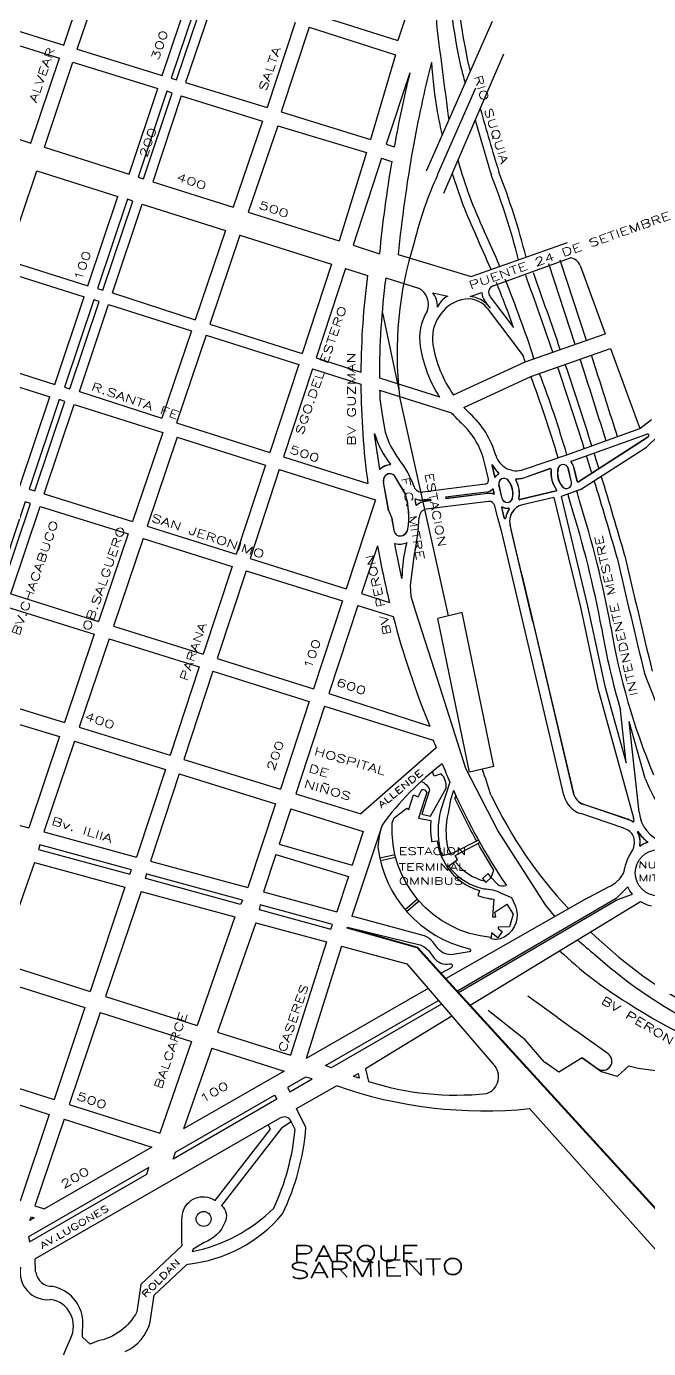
# Model space of a CAD drawing. Header units: millimetres. Extents: x 4374322 to 4409026, y 6503580 to 6534206.
# Drawn here: x 4387822 to 4388599, y 6523167 to 6524819 of the extents above; entities that cross this region are included whole.
import ezdxf

# ---------------------------------------------------------------- set-up
doc = ezdxf.new("R2010")
doc.units = ezdxf.units.MM
doc.linetypes.add('HIDDEN2', pattern=[0.1875, 0.125, -0.0625])
for name, color, linetype in [('FERROCARRIL', 252, 'VÍAS'), ('LINEA CALLE', 252, 'Continuous'), ('NOMBRE BARRIO', 8, 'Continuous'), ('NOMBRE CALLE', 252, 'Continuous'), ('RIO', 252, 'Continuous')]:
    doc.layers.add(name, color=color, linetype=linetype)
doc.styles.add('ROMANS', font='romans')
doc.styles.add('S1', font='ROMANS')
doc.linetypes.add('VÍAS', pattern='A,3.81,[130,ltypeshp.shx,S=6.35,R=0,X=0,Y=0],3.81', length=7.62)

msp = doc.modelspace()

# ---------------------------------------------------------------- linework, layer by layer
at = {"layer": 'FERROCARRIL', "ltscale": 0.3, "transparency": 33554687}
for p, q in [((4388403.9, 6524824.7), (4388321.2, 6524637.9)), ((4388418.1, 6524784.2), (4388343, 6524609.9)), ((4388335.5, 6524633.1), (4388383.4, 6524742.1)), ((4388266.5, 6524461), (4388287.3, 6524362.4)), ((4388349.1, 6524082.1), (4388287.9, 6524357.4)), ((4388366.4, 6524086.2), (4388336, 6524079)), ((4388406, 6523894), (4388366.4, 6524086.2)), ((4388375.5, 6523886.8), (4388336, 6524079)), ((4388406, 6523894), (4388375.5, 6523886.8))]:
    msp.add_line(p, q, dxfattribs=at)
for centre, radius, start, end in [((4388752.3, 6524441.2), 458.8, 155.2874, 166.4432), ((4388743.7, 6524410.2), 458.9, 162.4183, 186.6095), ((4387677, 6523634.6), 758.9, 17.1281, 19.7095), ((4388904, 6524096.9), 555.6, 205.4476, 223.2093), ((4388932.1, 6524103.7), 581, 221.8011, 221.8327), ((4388932.1, 6524103.7), 581, 225.7713, 240.7493)]:
    msp.add_arc(centre, radius, start, end, dxfattribs=at)
at = {"layer": 'LINEA CALLE', "transparency": 33554687}
for p, q in [((4387868.3, 6524795.4), (4387904.8, 6524904.5)), ((4387885.2, 6524790.2), (4387921.8, 6524899.1)), ((4387991.4, 6524757.5), (4388027.5, 6524865.2)), ((4388057, 6524855.7), (4388020.6, 6524748.6)), ((4388304.5, 6524857.7), (4388285.8, 6524800.9)), ((4387757.1, 6524829.6), (4387868.3, 6524795.4)), ((4388157.3, 6524823.5), (4388122.3, 6524717.3)), ((4388180.6, 6524834.4), (4388285.8, 6524800.9)), ((4387751.8, 6524813.7), (4387862.9, 6524779.2)), ((4388175.1, 6524817.8), (4388140.2, 6524711.8)), ((4388175.1, 6524817.8), (4388282.8, 6524783.3)), ((4387885.2, 6524790.2), (4387991.4, 6524757.5)), ((4387827.3, 6524673), (4387862.9, 6524779.2)), ((4387844.2, 6524667.7), (4387879.8, 6524773.9)), ((4387879.8, 6524773.9), (4387985.8, 6524741)), ((4388282.8, 6524783.3), (4388251.7, 6524677.5)), ((4388300.7, 6524760.5), (4388271.4, 6524671.4)), ((4387950, 6524634.1), (4387985.8, 6524741)), ((4388020.6, 6524748.6), (4388122.3, 6524717.3)), ((4388014.9, 6524731.9), (4387979.4, 6524624.7)), ((4388014.9, 6524731.9), (4388116.7, 6524700.3)), ((4387715.9, 6524708.4), (4387827.3, 6524673)), ((4388140.2, 6524711.8), (4388251.7, 6524677.5)), ((4388116.7, 6524700.3), (4388080.2, 6524592.7)), ((4388136, 6524694.3), (4388098.9, 6524586.8)), ((4388136, 6524694.3), (4388246.8, 6524661.2)), ((4387844.2, 6524667.7), (4387950, 6524634.1)), ((4388246.8, 6524661.2), (4388212.7, 6524550.6)), ((4388271.4, 6524671.4), (4388281.3, 6524668.4)), ((4388265.6, 6524653.9), (4388229.9, 6524545.2)), ((4388265.6, 6524653.9), (4388278.1, 6524650.1)), ((4387797.1, 6524526.7), (4387834.4, 6524638.3)), ((4387834.4, 6524638.3), (4387935.7, 6524606.2)), ((4387979.4, 6524624.7), (4388080.2, 6524592.7)), ((4387898.3, 6524494.7), (4387935.7, 6524606.2)), ((4387929.2, 6524485.7), (4387966.4, 6524596.5)), ((4387966.4, 6524596.5), (4388070.4, 6524563.6)), ((4388098.9, 6524586.8), (4388212.7, 6524550.6)), ((4388070.4, 6524563.6), (4388032.6, 6524452.2)), ((4388088.4, 6524557.9), (4388050.8, 6524446.5)), ((4388088.4, 6524557.9), (4388203.1, 6524521.6)), ((4388229.9, 6524545.2), (4388262.8, 6524534.7)), ((4388377.5, 6524506.2), (4388498, 6524548.6)), ((4387797.1, 6524526.7), (4387898.3, 6524494.7)), ((4388286.2, 6524533.8), (4388377.5, 6524506.2)), ((4388425.9, 6524502), (4388501.8, 6524529.7)), ((4388521.7, 6524426.4), (4388488.6, 6524526.6)), ((4387792.5, 6524513), (4387893.7, 6524481)), ((4388203.1, 6524521.6), (4388166.4, 6524409.9)), ((4388220.3, 6524516.2), (4388183.6, 6524404.5)), ((4388220.3, 6524516.2), (4388247.9, 6524507.5)), ((4388507.5, 6524421.4), (4388474.4, 6524521.9)), ((4388513.6, 6524520), (4388544.9, 6524434.5)), ((4388270.7, 6524504.5), (4388311.7, 6524491.8)), ((4388405.2, 6524494.6), (4388425.9, 6524502)), ((4387856.9, 6524371.4), (4387893.7, 6524481)), ((4387929.2, 6524485.7), (4388032.6, 6524452.2)), ((4388329.6, 6524485.9), (4388348.4, 6524481.8)), ((4388376.4, 6524481.2), (4388390.9, 6524486.4)), ((4388401.2, 6524481), (4388430.5, 6524442.4)), ((4387887.8, 6524362.4), (4387924.3, 6524471.3)), ((4387924.3, 6524471.3), (4388027.9, 6524438.5)), ((4388397.5, 6524466.5), (4388442.6, 6524407.1)), ((4388401.2, 6524466.9), (4388401, 6524466.8)), ((4388050.8, 6524446.5), (4388166.4, 6524409.9)), ((4388027.9, 6524438.5), (4387990.9, 6524329.1)), ((4388046.1, 6524432.7), (4388009.1, 6524323.3)), ((4388046.1, 6524432.7), (4388161.9, 6524396.1)), ((4388445, 6524399.6), (4388544.9, 6524434.5)), ((4388452.1, 6524381.4), (4388551.6, 6524416.2)), ((4388551.6, 6524416.2), (4388588.2, 6524316.2)), ((4387755.8, 6524403.4), (4387856.9, 6524371.4)), ((4388161.9, 6524396.1), (4388125.8, 6524286.4)), ((4388183.6, 6524404.5), (4388239.6, 6524386.8)), ((4388355.6, 6524358.2), (4388445, 6524399.6)), ((4388518.7, 6524387.4), (4388513.6, 6524402.9)), ((4388533, 6524392.1), (4388527.8, 6524407.9)), ((4387750.5, 6524387.7), (4387850.7, 6524356)), ((4388179, 6524390.7), (4388142.9, 6524281)), ((4388179, 6524390.7), (4388239.6, 6524371.5)), ((4388368.3, 6524342.7), (4388452.1, 6524381.4)), ((4387887.8, 6524362.4), (4387990.9, 6524329.1)), ((4387813.2, 6524244.3), (4387850.7, 6524356)), ((4387843.9, 6524234.6), (4387881.4, 6524346.3)), ((4387881.4, 6524346.3), (4387991.9, 6524311.3)), ((4388263.4, 6524352.8), (4388266.8, 6524330.7)), ((4388266.8, 6524330.7), (4388270.1, 6524311.7)), ((4387991.9, 6524311.3), (4387954.1, 6524200)), ((4388009.1, 6524323.3), (4388125.8, 6524286.4)), ((4388497.2, 6524283.4), (4388588.2, 6524316.2)), ((4388576.1, 6524311.9), (4388575.8, 6524311.8)), ((4388010.2, 6524305.5), (4387972.6, 6524194.2)), ((4388010.2, 6524305.5), (4388120.6, 6524270.6)), ((4388502.8, 6524275.6), (4388597.1, 6524309.3)), ((4388502.9, 6524275.4), (4388597.2, 6524309.2)), ((4388598.9, 6524305.7), (4388511.5, 6524249.5)), ((4388518, 6524253.9), (4388583.3, 6524295.9)), ((4388518.1, 6524253.7), (4388583.4, 6524295.8)), ((4388583.3, 6524295.9), (4388598.8, 6524305.9)), ((4388583.4, 6524295.8), (4388598.9, 6524305.7)), ((4388142.9, 6524281), (4388248.3, 6524247.7)), ((4388443, 6524265), (4388497.2, 6524283.4)), ((4388514, 6524239.9), (4388596.7, 6524293)), ((4388120.6, 6524270.6), (4388083.9, 6524159.2)), ((4388137.7, 6524265.2), (4388101.1, 6524153.8)), ((4388137.7, 6524265.2), (4388258, 6524227.2)), ((4388399.2, 6524252.9), (4388394.3, 6524273.7)), ((4388403.3, 6524270.2), (4388406.7, 6524255.7)), ((4388403.5, 6524270.3), (4388406.9, 6524255.8)), ((4388476.3, 6524266.2), (4388446.3, 6524255.6)), ((4388476.4, 6524266), (4388446.4, 6524255.4)), ((4388502.8, 6524249.4), (4388498.8, 6524266.3)), ((4388503, 6524249.4), (4388499, 6524266.3)), ((4388510, 6524250.1), (4388505.9, 6524267.6)), ((4388506, 6524267.7), (4388510.1, 6524250.1)), ((4388416.1, 6524228.9), (4388412.1, 6524245.9)), ((4388416.3, 6524229), (4388412.3, 6524245.9)), ((4388511.4, 6524249.6), (4388518, 6524253.9)), ((4388511.5, 6524249.5), (4388518.1, 6524253.7)), ((4387843.9, 6524234.6), (4387954.1, 6524200)), ((4388483.7, 6524238.2), (4388438.3, 6524227.5)), ((4388483.8, 6524238.1), (4388438.4, 6524227.3)), ((4388481, 6524230.2), (4388441.7, 6524220.9)), ((4388481, 6524230.1), (4388441.7, 6524220.8)), ((4387801.9, 6524109.5), (4387838.6, 6524218.8)), ((4387838.6, 6524218.8), (4387948.9, 6524184.5)), ((4388258, 6524227.2), (4388221.4, 6524116)), ((4388410.3, 6524206), (4388407, 6524219.8)), ((4388418.8, 6524204.4), (4388415.7, 6524217.7)), ((4388419, 6524204.5), (4388415.9, 6524217.8)), ((4388415.8, 6524186.8), (4388410.3, 6524206)), ((4388436.2, 6524152.5), (4388426.1, 6524195.7)), ((4388436.4, 6524152.6), (4388426.2, 6524195.7)), ((4387948.9, 6524184.5), (4387911.8, 6524075.1)), ((4387967.4, 6524178.7), (4387930.4, 6524069.3)), ((4387967.4, 6524178.7), (4388078.9, 6524143.9)), ((4387972.6, 6524194.2), (4388083.9, 6524159.2)), ((4388493.5, 6523858), (4388415.8, 6524186.8)), ((4388454.6, 6524074.7), (4388427.5, 6524189.5)), ((4388454.8, 6524074.7), (4388427.6, 6524189.6)), ((4388260.3, 6524169.8), (4388240.6, 6524110)), ((4388283.5, 6524165.4), (4388282.2, 6524172.4)), ((4388291, 6524128.9), (4388283.5, 6524165.4)), ((4388101.1, 6524153.8), (4388221.4, 6524116)), ((4388078.9, 6524143.9), (4388042.7, 6524034.1)), ((4388096.1, 6524138.6), (4388059.9, 6524028.7)), ((4388096.1, 6524138.6), (4388216.5, 6524101.1)), ((4388440.8, 6524133.3), (4388505.1, 6523860.8)), ((4388440.9, 6524133.3), (4388505.3, 6523860.8)), ((4387801.9, 6524109.5), (4387911.8, 6524075.1)), ((4388216.5, 6524101.1), (4388180.3, 6523991)), ((4388240.6, 6524110), (4388275.4, 6524099)), ((4387796.6, 6524093.5), (4387906.4, 6524059.2)), ((4388235.7, 6524095.1), (4388199.5, 6523985)), ((4388235.7, 6524095.1), (4388279.9, 6524081.3)), ((4387930.4, 6524069.3), (4388042.7, 6524034.1)), ((4387906.4, 6524059.2), (4387869, 6523948.8)), ((4387925, 6524053.4), (4387887.7, 6523943)), ((4387925, 6524053.4), (4388037.5, 6524018.3)), ((4388037.5, 6524018.3), (4388001.3, 6523908.1)), ((4388059.9, 6524028.7), (4388180.3, 6523991)), ((4388054.7, 6524012.9), (4388018.5, 6523902.8)), ((4388054.7, 6524012.9), (4388175.1, 6523975.3)), ((4387759.3, 6523982.6), (4387869, 6523948.8)), ((4388199.5, 6523985), (4388325.7, 6523944.2)), ((4387754.2, 6523964.3), (4387863, 6523931.4)), ((4388175.1, 6523975.3), (4388139, 6523865.7)), ((4388194.3, 6523969.3), (4388158.3, 6523859.8)), ((4388194.3, 6523969.3), (4388330.1, 6523926.9)), ((4388571.3, 6523898.5), (4388564.3, 6523964.5)), ((4388587.7, 6523836.8), (4388575.2, 6523950.1)), ((4387863, 6523931.4), (4387824.4, 6523817.4)), ((4387887.7, 6523943), (4388001.3, 6523908.1)), ((4387881.8, 6523925.5), (4387843.5, 6523812.2)), ((4387881.8, 6523925.5), (4387995.4, 6523890.1)), ((4388333.6, 6523917.1), (4388239.7, 6523834.7)), ((4388018.5, 6523902.8), (4388139, 6523865.7)), ((4387995.4, 6523890.1), (4387959.3, 6523780.6)), ((4388012.6, 6523884.7), (4387976.7, 6523775.8)), ((4388012.6, 6523884.7), (4388132.9, 6523847.1)), ((4388158.3, 6523859.8), (4388239.7, 6523834.7)), ((4387718.4, 6523845.6), (4387824.4, 6523817.4)), ((4388132.9, 6523847.1), (4388098.5, 6523742.6)), ((4388152.2, 6523841.1), (4388137.5, 6523796.8)), ((4388152.2, 6523841.1), (4388242.6, 6523812.9)), ((4388567.1, 6523817.3), (4388514.4, 6523835.1)), ((4388571, 6523828.8), (4388518.2, 6523846.6)), ((4388570.9, 6523828.6), (4388518.2, 6523846.4)), ((4387843.5, 6523812.2), (4387959.3, 6523780.6)), ((4388242.6, 6523812.9), (4388228.7, 6523770.5)), ((4388133.3, 6523783.9), (4388118, 6523737.3)), ((4388133.3, 6523783.9), (4388224.1, 6523756.4)), ((4388137.5, 6523796.8), (4388228.7, 6523770.5)), ((4387831.5, 6523774), (4387787.5, 6523649.1)), ((4387831.5, 6523774), (4387944.6, 6523743.2)), ((4387976.7, 6523775.8), (4388098.5, 6523742.6)), ((4388224.1, 6523756.4), (4388209.5, 6523712.3)), ((4387944.6, 6523743.2), (4387901.2, 6523612.9)), ((4387964.9, 6523737.7), (4387920.6, 6523606.7)), ((4387964.9, 6523737.7), (4388082, 6523705.9)), ((4388118, 6523737.3), (4388209.5, 6523712.3)), ((4388524, 6523730.1), (4388549.8, 6523743.8)), ((4388482.7, 6523706.2), (4388470.4, 6523720.9)), ((4388082, 6523705.9), (4388034.9, 6523570.3)), ((4388108.4, 6523698.7), (4388060.5, 6523562.1)), ((4388108.4, 6523698.7), (4388196.7, 6523674.7)), ((4388196.7, 6523674.7), (4388151.6, 6523533.1)), ((4388215.4, 6523669.6), (4388171.4, 6523529.2)), ((4388215.4, 6523669.6), (4388297, 6523647.4)), ((4387787.5, 6523649.1), (4387901.2, 6523612.9)), ((4388297, 6523647.4), (4388323.6, 6523616.6)), ((4387780.4, 6523629), (4387894.4, 6523592.6)), ((4388323.6, 6523616.6), (4388171.4, 6523529.2)), ((4388323.6, 6523616.6), (4388405.2, 6523522)), ((4387920.6, 6523606.7), (4388034.9, 6523570.3)), ((4388485.5, 6523580.4), (4388448.4, 6523607.1)), ((4387894.4, 6523592.6), (4387856.2, 6523477.7)), ((4387913.8, 6523586.5), (4387875, 6523471.7)), ((4387913.8, 6523586.5), (4388027.9, 6523550.1)), ((4388445.1, 6523552.3), (4388398.8, 6523589.2)), ((4388485.6, 6523580.4), (4388489.6, 6523577.4)), ((4388489.6, 6523577.5), (4388508.1, 6523564.2)), ((4388060.5, 6523562.1), (4388151.6, 6523533.1)), ((4388468.8, 6523525.1), (4388445.1, 6523552.3)), ((4388445.3, 6523552.6), (4388445.3, 6523552.6)), ((4388548.8, 6523534.9), (4388508.1, 6523564.2)), ((4388027.9, 6523550.1), (4387988.2, 6523435.6)), ((4388053.5, 6523542), (4388018.1, 6523441.2)), ((4388053.5, 6523542), (4388143.6, 6523513.3)), ((4388486.9, 6523511.9), (4388469.9, 6523524.1)), ((4388486.9, 6523512.3), (4388516.2, 6523530.4)), ((4388516.2, 6523530.4), (4388535.7, 6523516.3)), ((4388516.2, 6523530), (4388540.8, 6523512.3)), ((4388574.4, 6523520), (4388560.1, 6523506.5)), ((4388574.4, 6523520), (4388586.3, 6523516.9)), ((4387740.2, 6523514.6), (4387856.2, 6523477.7)), ((4388143.6, 6523513.3), (4388018.1, 6523441.2)), ((4388560.1, 6523506.5), (4388540.8, 6523512.3)), ((4388586.3, 6523516.9), (4388647.8, 6523508.7)), ((4388586.3, 6523516.9), (4388647.8, 6523508.7)), ((4387733.7, 6523496.2), (4387850, 6523459.2)), ((4388159.1, 6523466.5), (4388209, 6523495.1)), ((4387875, 6523471.7), (4387988.2, 6523435.6)), ((4387850, 6523459.2), (4387813.9, 6523350.8)), ((4387868.7, 6523453.2), (4387832.2, 6523345)), ((4387868.7, 6523453.2), (4387978.3, 6523418.3)), ((4388450.5, 6523466.5), (4388785.4, 6523091.3)), ((4387978.3, 6523418.3), (4387844, 6523341.2)), ((4387832.2, 6523345), (4387844, 6523341.2)), ((4387833, 6523262.4), (4387832.4, 6523278.9)), ((4387891.5, 6523181), (4387892.3, 6523201.8)), ((4387901.3, 6523172.2), (4387891.5, 6523181)), ((4387911.1, 6523176.1), (4387901.3, 6523172.2))]:
    msp.add_line(p, q, dxfattribs=at)
at = {"layer": 'LINEA CALLE', "linetype": 'HIDDEN2', "transparency": 33554687}
for p, q in [((4388394.4, 6524475.9), (4388401.2, 6524466.9)), ((4388399.9, 6524468.3), (4388401, 6524466.8))]:
    msp.add_line(p, q, dxfattribs=at)
at = {"layer": 'LINEA CALLE', "ltscale": 2, "transparency": 33554687}
for p, q in [((4388256.1, 6524308.9), (4388262.8, 6524265.6)), ((4388256.3, 6524309), (4388262.9, 6524265.6)), ((4388274.3, 6524214), (4388267.8, 6524249.2)), ((4388274.5, 6524214), (4388268, 6524249.2)), ((4388294.6, 6524235.5), (4388282.6, 6524255.9)), ((4388294.8, 6524235.6), (4388282.7, 6524256)), ((4388394.9, 6524246.8), (4388316.9, 6524236.9)), ((4388326.5, 6524228), (4388318.1, 6524227)), ((4388318.1, 6524226.8), (4388326.4, 6524227.9)), ((4388326.4, 6524227.9), (4388326.7, 6524226.2)), ((4388326.5, 6524228), (4388326.9, 6524226.1)), ((4388396.2, 6524236.9), (4388345.6, 6524230.5)), ((4388345.6, 6524230.5), (4388346.1, 6524228.5)), ((4388396.2, 6524236.7), (4388345.7, 6524230.3)), ((4388345.7, 6524230.3), (4388346.1, 6524228.7)), ((4388398, 6524235.2), (4388346.1, 6524228.7)), ((4388398, 6524235.1), (4388346.1, 6524228.5)), ((4388406.4, 6524234.8), (4388405.1, 6524240.3)), ((4388406.5, 6524234.8), (4388405.2, 6524240.4)), ((4388274.9, 6524212.1), (4388278.2, 6524204.3)), ((4388275, 6524212.2), (4388278.3, 6524204.3)), ((4388275, 6524212.2), (4388278.3, 6524204.3)), ((4388326.7, 6524226.2), (4388320, 6524225.4)), ((4388326.9, 6524226.1), (4388320, 6524225.2)), ((4388399.3, 6524225.2), (4388321.3, 6524215.3)), ((4388281.7, 6524187.1), (4388278.8, 6524202.2)), ((4388281.8, 6524187.1), (4388279, 6524202.3))]:
    msp.add_line(p, q, dxfattribs=at)
at = {"layer": 'LINEA CALLE', "transparency": 33554687}
for points in [[(4388009.3, 6524751.9), (4388045.6, 6524859.4), (4388038.9, 6524861.6), (4388002.6, 6524754.2), (4388002.6, 6524754.1), (4388009.3, 6524752)], [(4387968, 6524628.4), (4388003.7, 6524735.4), (4387997, 6524737.6), (4387961.3, 6524630.5), (4387968, 6524628.4)], [(4387917.1, 6524489.2), (4387954.4, 6524600.3), (4387947.8, 6524602.7), (4387910.4, 6524491.2), (4387917.1, 6524489.2)], [(4387875.7, 6524366), (4387912.3, 6524475), (4387905.7, 6524477.2), (4387869, 6524367.9), (4387875.7, 6524366)], [(4388262.8, 6524379.4), (4388337.9, 6524355.7)], [(4388263, 6524364.1), (4388353, 6524335.7)], [(4387869.4, 6524350.1), (4387862.7, 6524352.4), (4387825.2, 6524240.5), (4387831.9, 6524238.4), (4387869.4, 6524350.1)], [(4388588.2, 6524316.2), (4388602.9, 6524327.6)], [(4388596.7, 6524293), (4388610.6, 6524306.4)], [(4388481, 6524230.2), (4388514, 6524092.9), (4388535.5, 6523993.1), (4388580.3, 6523829.8)], [(4388514, 6524239.9), (4388490, 6524231.4)], [(4388490, 6524231.4), (4388523, 6524094.1), (4388544.5, 6523994.2), (4388571.3, 6523898.5)], [(4388470.4, 6523720.9), (4388410.8, 6523814.1), (4388371, 6523891.6), (4388339.1, 6523991.5), (4388308.2, 6524087.3), (4388302.3, 6524106.4), (4388301.6, 6524119.9), (4388306.7, 6524159.2)], [(4388594.8, 6523878.9), (4388575.2, 6523950.1)], [(4388358.3, 6523857.7), (4388357.2, 6523854.1)], [(4388386.6, 6523802), (4388355.5, 6523785.9), (4388340, 6523782), (4388347.5, 6523768.2), (4388360.3, 6523777.6), (4388357.3, 6523782.7), (4388388.4, 6523798.8)], [(4388282.3, 6523783.7), (4388263.4, 6523779.2)], [(4388283.1, 6523780.4), (4388264.1, 6523775.9)], [(4388091.5, 6523727), (4387972.3, 6523759.6), (4387971.7, 6523759.7), (4387969.9, 6523754)], [(4388091.5, 6523727), (4388089, 6523721.5), (4387970.7, 6523753.8), (4387969.9, 6523754)], [(4388112.5, 6523715.1), (4388202.1, 6523690.6), (4388204.1, 6523696.3), (4388113.9, 6523720.9), (4388112.5, 6523715.1)], [(4388310.4, 6523728), (4388295.1, 6523715)], [(4388312.4, 6523725.7), (4388297.1, 6523712.7)], [(4388345.8, 6523629.2), (4388519.9, 6523728)], [(4388376.3, 6523595.8), (4388589.2, 6523725.3)], [(4388340.5, 6523597), (4388202.6, 6523517.4), (4388195.4, 6523520.2), (4388336.5, 6523601.6)], [(4387831.4, 6523329.8), (4387826, 6523326.8), (4387827.5, 6523331.1), (4387831.4, 6523329.8)]]:
    msp.add_lwpolyline(points, dxfattribs=at)
for points in [[(4387789.9, 6524113.3), (4387826.6, 6524222.6), (4387819.9, 6524224.7), (4387783.3, 6524115.4)], [(4387838.5, 6523796.1), (4387836.6, 6523790.4), (4387950.9, 6523759.2), (4387953.1, 6523764.8)], [(4388402.6, 6523755.4), (4388398.6, 6523760.3), (4388391.7, 6523753.9), (4388395.7, 6523749)], [(4388223, 6523693.1), (4388310.3, 6523668.2), (4388345.8, 6523629.2), (4388737.5, 6523200.4), (4388736.1, 6523200.5), (4388345.1, 6523628.6), (4388309.8, 6523667.3), (4388222.7, 6523692.1)], [(4388178.6, 6523503.6), (4388170.5, 6523505.8), (4388148, 6523492.8), (4388150.9, 6523487.6)], [(4388134.5, 6523478.2), (4388004.9, 6523403.4), (4388007.9, 6523412.1), (4388131.6, 6523483.4)], [(4387972.1, 6523384.5), (4387974.7, 6523393), (4387824.1, 6523306.1), (4387825.5, 6523300)]]:
    msp.add_lwpolyline(points, close=True, dxfattribs=at)
for points in [[(4388341.3, 6523897.1, 0.073427), (4388266.1, 6523820.7), (4388228.5, 6523707.1)], [(4388315.2, 6523875.3, -0.21315), (4388325.6, 6523864.4), (4388316, 6523834.3), (4388326.5, 6523831.8), (4388346.1, 6523866.9, 0.225305), (4388340.2, 6523884.7), (4388331.4, 6523881.8), (4388329.1, 6523887.4)], [(4388347.5, 6523768.2, 0.172074), (4388387.9, 6523738.9), (4388385.7, 6523732.6, 0.059186), (4388406, 6523728.1), (4388404.1, 6523706), (4388408.3, 6523706.2), (4388407.2, 6523712), (4388422.2, 6523721.9), (4388429.8, 6523709.3), (4388425.4, 6523693.6), (4388411.3, 6523693.2), (4388411.1, 6523691.7), (4388416.3, 6523687.8), (4388411, 6523680), (4388402.8, 6523686), (4388402.4, 6523680.4, -0.407469), (4388278.8, 6523823.5), (4388281.3, 6523829.7), (4388297.1, 6523842), (4388299.7, 6523840.4), (4388305.6, 6523858.7), (4388311.4, 6523856.1), (4388315.7, 6523865.4, -0.341597), (4388322, 6523861.6), (4388319.2, 6523852.7), (4388311.8, 6523829.2), (4388327.2, 6523826.4), (4388326.8, 6523819.1, 0.053424), (4388328.1, 6523800.4), (4388334.9, 6523801.2, 0.066829), (4388340, 6523782)], [(4388350.7, 6523874.5), (4388339.1, 6523838.5, 0.113828), (4388338.5, 6523790.3, 0.018764), (4388342, 6523782.5)], [(4388355.3, 6523864.1), (4388351.7, 6523852.4), (4388348.7, 6523835.8, 0.110659), (4388348, 6523793.2, 0.02201), (4388351.9, 6523785)], [(4388384.4, 6523800.8, -0.018273), (4388357.2, 6523854.1)], [(4388266.1, 6523820.7, 0.062047), (4388261, 6523793.2, 0.316915), (4388375.2, 6523666.2, -0.82445), (4388375.1, 6523662.3), (4388354.9, 6523659, -0.27304), (4388336, 6523666.5), (4388329.5, 6523674.8, 0.161414), (4388317.4, 6523682.8), (4388228.5, 6523707.1)], [(4388402.6, 6523755.4), (4388405.8, 6523764.6, -0.01174), (4388386.1, 6523797.7, -0.01174)], [(4388349.5, 6523769.6, 0.005617), (4388351, 6523767.5, 0.173952), (4388393.5, 6523740.9, -0.13977), (4388414.9, 6523735.7), (4388428.1, 6523730.3), (4388432.8, 6523719.6, -0.362269), (4388420.1, 6523681.6, -0.202619), (4388402.5, 6523678.4, -0.270441), (4388402.4, 6523680.4)], [(4388357.5, 6523775.6, 0.006079), (4388358.9, 6523773.5, 0.166634), (4388394.1, 6523751)], [(4388402.6, 6523755.4), (4388410.5, 6523746.8, 0.244441), (4388421.4, 6523745.3, 0.091277)], [(4388361.6, 6523611.7), (4388559.6, 6523727.4), (4388579.1, 6523734.2, -0.06441), (4388573.3, 6523743.4), (4388558.6, 6523729.1), (4388360.6, 6523613.4)], [(4388223, 6523693.1), (4388311.7, 6523671.6, -0.168804), (4388324.4, 6523663.4), (4388331.3, 6523654.6, 0.27304), (4388350.2, 6523647.2, -0.949062), (4388352.6, 6523642.5), (4388340.2, 6523635.5)], [(4388353.5, 6523581.9), (4388245.6, 6523516.1), (4388249, 6523500.5, 0.105209), (4388396.9, 6523485.4, 0.559436), (4388405.2, 6523522)], [(4388230.6, 6523506.9), (4388236.1, 6523510.3), (4388237.4, 6523504.4, -0.005095), (4388230.6, 6523506.9)], [(4388028.9, 6523287.8, 0.148658), (4388130.7, 6523342.2, 0.087038), (4388157.5, 6523440.2), (4388152.4, 6523450.5, 0.431118), (4388138.5, 6523454.7), (4387832.4, 6523278.9)], [(4387945.1, 6523162.9, 0.225061), (4387976.4, 6523200), (4387981.2, 6523233.3), (4388021.5, 6523271.1, -0.161734), (4388023.7, 6523272.1, 0.190734), (4388141.7, 6523334.8, 0.091838), (4388171, 6523442.8), (4388159.1, 6523466.5)], [(4388016.4, 6523295.3, -0.049028), (4388016.9, 6523336.6, -0.507641), (4388056.4, 6523352.3), (4388057.6, 6523351.6), (4388126.8, 6523440.9), (4388123.8, 6523446.3)], [(4388152.7, 6523449.8), (4388140.5, 6523442.2), (4388065.3, 6523345.2, -0.36528), (4388069.5, 6523324.2, -0.21616), (4388043.8, 6523299), (4388030.1, 6523291), (4388028.9, 6523287.8)], [(4388016.4, 6523295.3), (4387964.6, 6523246.8), (4387959.7, 6523212.5, -0.223194), (4387911.1, 6523176.1)]]:
    msp.add_lwpolyline(points, format="xyb", dxfattribs=at)
for centre, radius in [((4388611.6, 6523761.1), 29), ((4388043.1, 6523328.6), 9.37)]:
    msp.add_circle(centre, radius, dxfattribs=at)
for centre, radius, start, end in [((4390128.5, 6524959.7), 1799.5, 181.3277, 184.5466), ((4401183.7, 6526415.5), 12948.1, 187.09135, 187.58464), ((4389872.5, 6524382.2), 1593.5, 165.762, 169.7575), ((4388995.9, 6524820.9), 669.7, 184.0052, 189.5295), ((4389872.1, 6524381), 1616.5, 166.4218, 169.7575), ((4388946.2, 6524818.1), 620.1, 190.0324, 192.6149), ((4388893.4, 6524797.7), 552.1, 189.5089, 189.9673), ((4390157.7, 6524342.9), 1881.2, 170.1236, 174.1763), ((4389872.1, 6524381), 1616.5, 170.4165, 174.5423), ((4388893.4, 6524797.7), 552.1, 195.3464, 205.1873), ((4388946.2, 6524818.1), 620.1, 197.1932, 204.791), ((4387135.2, 6523979.5), 1387.2, 22.8779, 24.8644), ((4387135.2, 6523979.5), 1375.6, 22.9074, 24.8727), ((4388499.5, 6524514.8), 15, 20.1112, 81.2391), ((4389235.9, 6524379.1), 996.3, 172.5993, 179.5609), ((4389182.6, 6524384.4), 919.7, 172.498, 180.3109), ((4388408.1, 6524486.4), 8.75, 109.6842, 217.5391), ((4387135.2, 6523979.5), 1375.6, 19.6668, 22.1845), ((4387135.2, 6523979.5), 1387.2, 17.7957, 22.161), ((4388301.1, 6524471.4), 23, 338.2934, 62.5108), ((4388379.1, 6524429.1), 50, 106.0443, 188.9725), ((4388307.5, 6524468.8), 27.9, 358.5354, 37.7153), ((4388360.2, 6524457.6), 26.9, 115.874, 156.9909), ((4388373.6, 6524448.3), 30, 37.2336, 106.0443), ((4388373.6, 6524448.3), 33, 53.7263, 85.2029), ((4388408.1, 6524486.4), 17.2, 180.0234, 217.4512), ((4388379.1, 6524429.1), 66, 149.1757, 188.9725), ((4388476.4, 6524444.4), 164.5, 188.9725, 212.6589), ((4388476.4, 6524444.4), 148.5, 188.9725, 215.5146), ((4387806.5, 6524197.9), 669.6, 17.5282, 18.203), ((4387149.3, 6523887.2), 1393.3, 16.3617, 20.7732), ((4387149.3, 6523887.2), 1404.9, 16.3813, 20.761), ((4367871, 6517755.3), 21686.7, 17.5677, 17.80707), ((4367871, 6517755.3), 21701.7, 17.56926, 17.80707), ((4389235.9, 6524379.1), 996.3, 180.4377, 187.5836), ((4389182.6, 6524384.4), 919.7, 181.2649, 181.9716), ((4388476.4, 6524444.4), 164.5, 221.4037, 227.3848), ((4388476.4, 6524444.4), 148.5, 223.2567, 227.3848), ((4388298, 6524250.5), 115, 16.2729, 47.3854), ((4388298, 6524250.5), 99, 13.2857, 47.3848), ((4388597.8, 6524307.4), 2.01, 303.0431, 109.4158), ((4388597.8, 6524307.4), 1.86, 303.0753, 109.3035), ((4388599.8, 6524303.9), 5.85, 109.6829, 109.7), ((4388434.1, 6524290.3), 26.8, 196.2729, 289.3983), ((4388403.8, 6524270.4), 0.5, 27.7376, 193.2857), ((4388403.8, 6524270.4), 0.35, 27.7376, 193.2857), ((4388434.6, 6524286.5), 34.5, 207.7376, 228.5508), ((4388434.6, 6524286.5), 34.3, 207.7376, 228.5508), ((4388411.2, 6524260.1), 1, 300.2155, 48.5508), ((4388476.6, 6524265.2), 1, 352.0232, 109.3983), ((4388476.6, 6524265.2), 0.85, 352.0232, 109.3983), ((4388511.3, 6524260.4), 34.1, 172.0232, 217.5238), ((4388511.3, 6524260.4), 34, 172.0232, 217.5238), ((4388511.3, 6524260.4), 26, 166.7276, 220.0935), ((4388511.3, 6524260.4), 25.8, 166.7276, 220.0935), ((4388492.5, 6524264.8), 6.66, 13.2857, 166.7276), ((4388492.5, 6524264.8), 6.51, 13.2857, 166.7276), ((4388503.2, 6524274.6), 1, 109.7, 223.4777), ((4388503.2, 6524274.6), 0.85, 109.7, 223.4777), ((4388492.5, 6524264.5), 13.8, 13.2857, 43.4777), ((4388492.5, 6524264.5), 13.9, 13.2857, 43.4777), ((4388407.2, 6524255.8), 0.5, 193.2857, 323.5559), ((4388407.2, 6524255.8), 0.35, 193.2857, 323.5559), ((4388418.6, 6524247.4), 13.8, 120.2155, 143.5559), ((4388418.6, 6524247.4), 13.6, 120.2155, 143.5559), ((4388411.2, 6524260.1), 0.85, 300.2155, 48.5508), ((4388418.6, 6524247.4), 6.64, 40.0935, 193.2857), ((4388418.6, 6524247.4), 6.49, 40.0935, 193.2857), ((4388403.8, 6524235), 25.8, 346.4779, 40.0935), ((4388403.8, 6524235), 26, 346.4779, 40.0935), ((4388434.1, 6524252.5), 1, 89.9829, 210.0613), ((4388434.1, 6524252.5), 0.85, 89.9829, 210.0613), ((4388403.8, 6524235), 34, 349.0475, 30.0613), ((4388403.8, 6524235), 34.1, 349.0475, 30.0613), ((4388434.1, 6524290.3), 36.8, 269.9829, 289.3983), ((4388434.1, 6524290.3), 36.9, 269.9829, 289.4034), ((4388496.5, 6524247.9), 6.64, 220.0935, 13.2857), ((4388496.5, 6524247.9), 6.49, 220.0935, 13.2857), ((4388511, 6524250.4), 1, 193.2857, 302.7501), ((4388511, 6524250.4), 0.85, 193.286, 300.7768), ((4388422.6, 6524230.4), 6.64, 193.2857, 346.4779), ((4388422.6, 6524230.4), 6.49, 193.2857, 346.4779), ((4388438.2, 6524228.3), 1, 169.0475, 283.2857), ((4388438.2, 6524228.3), 0.85, 169.0475, 283.2857), ((4388483.6, 6524239), 0.85, 283.2857, 37.5238), ((4388483.6, 6524239), 1, 283.2857, 37.5238), ((4387149.3, 6523887.2), 1393.3, 13.9395, 14.4331), ((4387149.3, 6523887.2), 1404.9, 13.9547, 14.4756), ((4388416.2, 6524217.8), 0.5, 63.0155, 193.2857), ((4388416.2, 6524217.8), 0.35, 63.0155, 193.2857), ((4388422.6, 6524230.4), 13.6, 243.0155, 276.7241), ((4388422.6, 6524230.4), 13.8, 243.0155, 276.7241), ((4388446.5, 6524200.5), 26.1, 145.1898, 171.0941), ((4388446.5, 6524200.5), 26, 145.1898, 171.0941), ((4388424.3, 6524215.9), 1, 325.1898, 96.7241), ((4388424.3, 6524215.9), 0.85, 325.1898, 96.7241), ((4388446.5, 6524200.5), 21, 103.2857, 193.2857), ((4388446.5, 6524200.5), 20.9, 103.2857, 193.2857), ((4387270.9, 6523832.1), 1291.2, 10.4458, 17.6123), ((4387270.9, 6523832.1), 1302.8, 10.4417, 17.596), ((4388419.8, 6524204.7), 1, 193.2857, 351.0941), ((4388419.8, 6524204.7), 0.85, 193.2857, 351.0941), ((4389372.5, 6524369.9), 1130, 190.1998, 193.8693), ((4389372.5, 6524369.9), 1130, 194.7974, 202.1327), ((4389381.5, 6524207.5), 852.6, 189.536, 196.562), ((4389381.5, 6524207.5), 841, 189.5297, 202.6653), ((4389098.9, 6524199.4), 815.6, 199.5135, 200.249), ((4389098.9, 6524199.4), 815.6, 201.7545, 203.4741), ((4388896.1, 6524009.6), 328.4, 203.4465, 221.3923), ((4389087.9, 6524193.9), 803.3, 204.2358, 213.9438), ((4388524.6, 6523865.4), 32, 193.2857, 251.3489), ((4388524.6, 6523865.4), 20, 193.2857, 251.3489), ((4388524.6, 6523865.4), 19.9, 193.2857, 251.3489), ((4388630, 6523840.5), 42.6, 185.0999, 253.1417), ((4388556.5, 6523786), 33, 57.506, 71.3489), ((4388556.5, 6523786), 45, 59.3938, 71.3489), ((4388556.5, 6523786), 45.1, 59.3938, 71.3489), ((4388580, 6523825.6), 1, 239.3938, 12.0183), ((4388580, 6523825.6), 0.85, 239.3938, 12.0183), ((4388622, 6523834.5), 42.1, 186.5341, 192.0183), ((4388622, 6523834.5), 42, 186.5341, 192.0183), ((4388565.5, 6523800.4), 16, 6.1218, 56.9102), ((4388558.6, 6523799.4), 23, 324.1839, 6.8775), ((4388585.9, 6523812.1), 0.5, 31.8951, 209.7543), ((4388565.5, 6523800.4), 23, 6.2396, 29.7543), ((4388585.9, 6523812.1), 0.35, 31.8951, 209.7543), ((4388565.5, 6523800.4), 23.2, 6.2396, 29.7543), ((4388622, 6523834.5), 42.1, 211.8951, 235.3116), ((4388622, 6523834.5), 42, 211.8951, 235.3116), ((4388558.6, 6523799.4), 30, 351.8034, 6.7915), ((4388558.6, 6523799.4), 30.2, 351.8034, 6.7915), ((4388611.6, 6523761.1), 40.5, 109.7067, 123.9391), ((4388611.6, 6523761.1), 40.4, 109.7067, 123.9391), ((4388597.8, 6523799.6), 0.35, 289.7067, 55.3116), ((4388597.8, 6523799.6), 0.5, 289.7067, 55.3116), ((4388611.6, 6523761.1), 42.4, 144.1839, 171.1791), ((4388588.8, 6523795), 0.5, 171.8034, 303.9391), ((4388588.8, 6523795), 0.35, 171.8034, 303.9391), ((4388542.1, 6523771.9), 28, 312.6523, 351.1791), ((4388531.8, 6523783), 43.1, 294.7769, 312.6523), ((4388542, 6523771.9), 28.1, 317.6218, 326.9964), ((4388590.4, 6523601.1), 145.1, 117.2513, 119.069), ((4388609, 6523754.6), 35.3, 236.0609, 260.072), ((4388781.3, 6523968.7), 397.6, 227.0916, 231.2337), ((4388849.9, 6524046.9), 527, 226.6324, 238.2234), ((4388945.6, 6524122.4), 621.1, 228.2914, 252.868), ((4389005.5, 6524272.6), 800.8, 237.2651, 252.0442), ((4388542.2, 6523525.7), 11.3, 234.2568, 54.2568), ((4388473.6, 6523529.2), 6.3, 221.0412, 234.2568), ((4388394.2, 6524023.3), 559.7, 250.6768, 275.7802), ((4387847.9, 6523261.9), 34.2, 168.9453, 276.6482), ((4387853.7, 6523265.1), 20.7, 188.4264, 271.941), ((4387844.8, 6523197.7), 47.6, 4.9195, 78.3528), ((4387846.8, 6523194.7), 33.6, 332.674, 81.2448), ((4389418.6, 6522499.1), 1685.3, 156.1985, 163.3291)]:
    msp.add_arc(centre, radius, start, end, dxfattribs=at)
at = {"layer": 'LINEA CALLE', "linetype": 'HIDDEN2', "transparency": 33554687}
msp.add_arc((4388373.6, 6524448.3), 33, 37.2336, 53.7263, dxfattribs=at)
at = {"layer": 'LINEA CALLE', "ltscale": 2, "transparency": 33554687}
for centre, radius, start, end in [((4388363.6, 6524337.7), 97, 195.5513, 218.4059), ((4388256.6, 6524309), 0.5, 16.4826, 188.732), ((4388256.6, 6524309), 0.35, 16.4826, 188.732), ((4388361.6, 6524340.1), 109.2, 196.4826, 218.7812), ((4388361.6, 6524340.1), 109, 196.4826, 218.7812), ((4388197.1, 6524205.6), 115.5, 19.1507, 38.4059), ((4388263.3, 6524265.7), 0.5, 188.732, 314.4834), ((4388263.3, 6524265.7), 0.35, 188.732, 314.4834), ((4388277.7, 6524251), 20.2, 93.8648, 134.4834), ((4388277.7, 6524251), 20, 93.8648, 134.4834), ((4388276.3, 6524271.5), 0.5, 273.8648, 38.7812), ((4388276.3, 6524271.5), 0.35, 273.8648, 38.7812), ((4388277.7, 6524251), 10, 154.6193, 190.4619), ((4388277.7, 6524251), 9.85, 154.6193, 190.64), ((4388275.9, 6524251.9), 8, 30.562, 154.6193), ((4388275.9, 6524251.9), 7.85, 30.562, 154.6193), ((4388394.3, 6524251.7), 5.01, 277.2604, 13.4737), ((4388286, 6524230.4), 10, 15.5794, 30.562), ((4388286.2, 6524230.5), 10, 15.5916, 30.562), ((4388197.1, 6524205.6), 102.4, 351.5372, 15.5794), ((4388197.1, 6524205.6), 102.5, 351.5372, 15.5916), ((4388315.6, 6524246.8), 10, 199.1507, 277.2139), ((4388307.9, 6524227.8), 0.5, 67.7697, 191.3272), ((4388307.9, 6524227.8), 0.35, 67.7697, 191.3272), ((4388197.1, 6524205.6), 112.7, 7.6933, 11.3272), ((4388315.6, 6524246.8), 20, 247.7697, 277.2139), ((4388315.6, 6524246.8), 20.1, 247.7697, 277.2139), ((4388394.3, 6524251.7), 15, 277.2139, 312.2242), ((4388394.3, 6524251.7), 15.2, 277.2139, 312.2242), ((4388400.2, 6524218.2), 17.1, 70.4073, 97.2139), ((4388400.2, 6524218.2), 17, 70.4073, 97.2139), ((4388404.7, 6524240.3), 0.5, 13.2857, 132.2242), ((4388404.7, 6524240.3), 0.35, 13.2857, 132.2242), ((4388406, 6524234.7), 0.5, 250.4073, 13.2857), ((4388406, 6524234.7), 0.35, 250.4073, 13.2857), ((4388283.2, 6524215.6), 9, 190.4619, 202.9274), ((4388283.2, 6524215.6), 8.85, 190.4619, 202.9274), ((4388197.1, 6524205.6), 112.5, 7.6933, 11.3272), ((4388309, 6524220.8), 0.5, 187.6933, 311.2508), ((4388309, 6524220.8), 0.35, 187.6933, 311.2508), ((4388322.6, 6524205.4), 20.1, 97.2139, 131.2508), ((4388322.6, 6524205.4), 20, 97.2139, 131.2508), ((4388322.6, 6524205.4), 10, 97.2139, 179.8698), ((4388400.2, 6524218.2), 7.01, 13.1605, 97.1771), ((4388269, 6524200.4), 10, 10.5973, 22.9274), ((4388269, 6524200.4), 10.2, 10.5973, 22.9274), ((4388009.7, 6524220.5), 303.2, 348.3364, 357.1466), ((4388287.6, 6524188.2), 6, 190.5973, 255.5589), ((4388287.6, 6524188.2), 5.85, 190.5973, 255.5589), ((4388288.6, 6524192), 9.85, 252.6438, 351.5372), ((4388288.6, 6524192), 10, 255.5589, 351.5372), ((4388282.5, 6524172.4), 0.35, 72.8542, 190.4619), ((4388288.6, 6524192.4), 20.6, 253.0515, 293.8541), ((4388472.4, 6524127.6), 181.4, 165.2901, 179.5766)]:
    msp.add_arc(centre, radius, start, end, dxfattribs=at)
at = {"layer": 'RIO', "transparency": 33554687}
for centre, radius, start, end in [((4389173.7, 6524943.4), 828, 182.921, 192.1354), ((4389173.7, 6524943.4), 818, 182.8841, 192.1205), ((4391629.3, 6525618.2), 3373.6, 194.5739, 194.9504), ((4391629.3, 6525618.2), 3363.6, 194.5775, 194.7383), ((4391629.3, 6525618.2), 3363.6, 195.5535, 196.9701), ((4391629.3, 6525618.2), 3373.6, 195.7638, 196.9768), ((4387596.5, 6524316.6), 866.1, 14.0598, 21.4391), ((4387596.5, 6524316.6), 876.1, 14.1208, 21.4135), ((4383327.1, 6522655.9), 5453.3, 18.8176, 19.8853), ((4383327.1, 6522655.9), 5443.3, 18.8168, 19.8853), ((4383327.1, 6522655.9), 5443.3, 17.4831, 18.6111), ((4383327.1, 6522655.9), 5453.3, 17.4874, 18.6124), ((4383327.1, 6522655.9), 5443.3, 17.1438, 17.3831), ((4383327.1, 6522655.9), 5453.3, 17.1731, 17.3874), ((4383327.1, 6522655.9), 5443.3, 15.9802, 17.0406), ((4383327.1, 6522655.9), 5453.3, 15.9775, 17.0701), ((4404588, 6527873.7), 16453.9, 193.0638, 193.58079), ((4404588, 6527873.7), 16443.9, 193.06291, 193.57841), ((4405854.1, 6530770.4), 18536.6, 201.38944, 201.84008)]:
    msp.add_arc(centre, radius, start, end, dxfattribs=at)

# ---------------------------------------------------------------- texts
at = {"layer": 'NOMBRE BARRIO', "linetype": 'Continuous', "transparency": 33554687, "style": 'S1', "width": 1.5}
for s, height, rotation, p in [('HOSPITAL', 10, 343.6136, (4388180.3, 6523908.9)), ('DE', 10, 343.6136, (4388173.3, 6523887.4)), ('NIÑOS', 10, 343.6136, (4388167.6, 6523868.2)), ('SARMIENTO', 20, 1.4916, (4388150.6, 6523253.8))]:
    msp.add_text(s, height=height, rotation=rotation, dxfattribs=at).set_placement(p)
for s, height, p in [('ESTACION ', 9, (4388287, 6523783.6)), ('TERMINAL', 9, (4388286.9, 6523763.8)), ('OMNIBUS', 9, (4388286.9, 6523746.4)), ('PARQUE', 20, (4388154.6, 6523275.5))]:
    msp.add_text(s, height=height, dxfattribs=at).set_placement(p)
at = {"layer": 'NOMBRE CALLE', "linetype": 'Continuous', "transparency": 33554687, "style": 'S1', "width": 1.5}
for s, height, rotation, p in [('300', 10, 71, (4387986.4, 6524775.3)), ('ALVEAR', 10, 71, (4387834.1, 6524722.8)), ('SALTA', 10, 71, (4388121.2, 6524737.1)), ('RIO SUQUIA', 10, 287.2209, (4388380.8, 6524755.9)), ('200', 10, 71, (4387972, 6524653.8)), ('400', 10, 341, (4388008, 6524626.7)), ('500', 10, 341, (4388111, 6524591.7)), ('PUENTE 24 DE SETIEMBRE', 10, 19.3659, (4388376.8, 6524489.9)), ('100', 10, 71, (4387890.1, 6524499.8)), ('SGO.DEL ESTERO', 10, 71, (4388167, 6524307.5)), ('BV GUZMAN', 10, 90.2536, (4388233.1, 6524294.5)), ('R.SANTA FE', 10, 341, (4387901.7, 6524364.8)), ('500', 10, 341, (4388149.3, 6524286.1)), ('F.C. MITRE', 10, 280.6012, (4388290.1, 6524254.3)), ('ESTACION', 10, 280.6012, (4388319.5, 6524259.8)), ('BV.CHACABUCO', 10, 71, (4387812.4, 6524056.5)), ('SAN JERONIMO', 10, 341.5116, (4387976.8, 6524200.6)), ('OB.SALGUERO', 10, 71, (4387900.8, 6524062.3)), ('INTENDENTE MESTRE', 10, 102.5565, (4388586, 6523983.2)), ('BV PERON', 10, 102.5565, (4388277.8, 6524059.3)), ('PARANA', 10, 71, (4388022.4, 6524000)), ('100', 10, 71, (4388177.2, 6524014.7)), ('600', 10, 341, (4388207.7, 6523995.4)), ('400', 10, 341, (4387893.3, 6523952.8)), ('200', 10, 71, (4388131.2, 6523887.7)), ('ALLENDE', 8, 39.0277, (4388265, 6523841.4)), ('NUDO', 8, 359.3842, (4388586.4, 6523767.1)), ('MITRE', 8, 359.3842, (4388586.6, 6523750.8)), ('CASERES', 10, 71, (4388145.4, 6523535.8)), ('BV PERON', 10, 328.9505, (4388538.9, 6523598.9)), ('BALCARCE', 10, 71, (4387990.3, 6523490.1)), ('500', 10, 341, (4387883.3, 6523478.2)), ('100', 10, 30, (4388042, 6523473.2)), ('200', 10, 30, (4387868, 6523366.2))]:
    msp.add_text(s, height=height, rotation=rotation, dxfattribs=at).set_placement(p)
at = {"layer": 'NOMBRE CALLE', "transparency": 33554687, "width": 1.5}
for s, height, rotation, style, p in [('Bv. ILIIA', 10, 342.8413, 'S1', (4387852.2, 6523821.7)), ('AV.LUGONES', 8, 30, 'ROMANS', (4387841.3, 6523290.9)), ('ROLDAN', 8, 45, 'ROMANS', (4387970.4, 6523229.7))]:
    msp.add_text(s, height=height, rotation=rotation, dxfattribs=dict(at, style=style)).set_placement(p)

doc.saveas('drawing.dxf')
